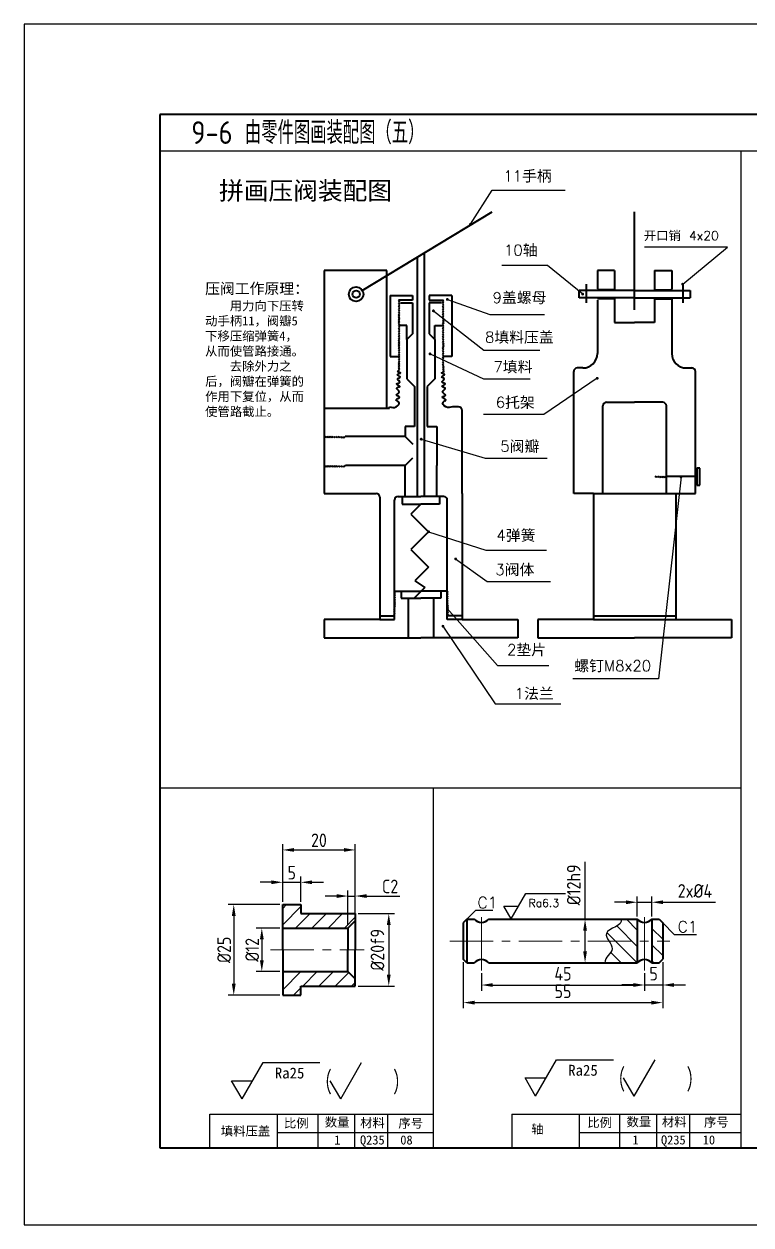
# Model space of a CAD drawing. Header units: millimetres. Extents: x 645 to 2308, y 762 to 2069.
# Drawn here: x 1513.3 to 1673.7, y 1473.9 to 1738.9 of the extents above; entities that cross this region are included whole.
import ezdxf
from ezdxf.enums import TextEntityAlignment as Align

# ---------------------------------------------------------------- set-up
doc = ezdxf.new("R2010")
doc.units = ezdxf.units.MM
doc.linetypes.add('CENTER', pattern=[50.8, 31.75, -6.35, 6.35, -6.35])
for name, color, linetype in [('尺寸标注', 250, 'Continuous'), ('文字', 7, 'Continuous'), ('细实线', 7, 'Continuous')]:
    doc.layers.add(name, color=color, linetype=linetype)
for name, color, linetype, lineweight in [('点划线', 7, 'CENTER', 15), ('点化线', 7, 'CENTER', 15), ('点画线', 7, 'CENTER', 15), ('粗实线', 7, 'Continuous', 40)]:
    doc.layers.add(name, color=color, linetype=linetype, lineweight=lineweight)
doc.styles.add('HZ', font='txt.shx', dxfattribs={"bigfont": 'gbcbig.shx'})
doc.styles.add('汉字', font='gbenor.shx', dxfattribs={"bigfont": 'gbcbig.shx'})
doc.styles.add('直径', font='txt.shx')
doc.dimstyles.new('111', dxfattribs={"dimtxt": 3, "dimasz": 2.5, "dimexe": 1.25, "dimexo": 0.625, "dimgap": 1, "dimtad": 1, "dimdsep": 46, "dimtxsty": '汉字', "dimcen": 2.5, "dimadec": 0, "dimazin": 0, "dimtfac": 1, "dimtmove": 0, "dimatfit": 3, "dimfxl": 0, "dimarcsym": 0})
doc.dimstyles.new('222', dxfattribs={"dimtxt": 3, "dimasz": 2.5, "dimexe": 1.25, "dimexo": 0.625, "dimtad": 1, "dimtoh": 1, "dimdsep": 46, "dimtxsty": '汉字', "dimcen": 2.5, "dimadec": 0, "dimazin": 0, "dimtfac": 1, "dimtmove": 0, "dimatfit": 3, "dimfxl": 0, "dimarcsym": 0})
doc.dimstyles.new('333', dxfattribs={"dimtxt": 2.5, "dimasz": 2.5, "dimexe": 1.25, "dimexo": 0.625, "dimtad": 1, "dimtoh": 1, "dimdsep": 46, "dimtxsty": 'Standard', "dimcen": 2.5, "dimadec": 0, "dimazin": 2, "dimtfac": 1, "dimtmove": 0, "dimatfit": 3, "dimfxl": 0, "dimarcsym": 0})

# ---------------------------------------------------------------- blocks, each defined once
blk = doc.blocks.new('*D150')
at = {"layer": 'Defpoints', "color": 0, "transparency": 16777216}
for p in [(1586.34, 1542.57), (1586.34, 1526.57), (1593.75, 1526.57)]:
    blk.add_point(p, dxfattribs=at)
at = {"layer": '细实线', "color": 0, "lineweight": -2, "transparency": 16777216}
for p, q in [((1586.96, 1542.57), (1595, 1542.57)), ((1593.75, 1540.07), (1593.75, 1529.07)), ((1586.96, 1526.57), (1595, 1526.57))]:
    blk.add_line(p, q, dxfattribs=at)
at = {"layer": '细实线', "color": 0, "transparency": 16777216}
for points in [[(1593.33, 1540.07), (1594.17, 1540.07), (1593.75, 1542.57)], [(1593.33, 1529.07), (1594.17, 1529.07), (1593.75, 1526.57)]]:
    blk.add_solid(points, dxfattribs=at)
at = {"layer": '细实线', "color": 0, "transparency": 16777216, "insert": (1591.25, 1534.57), "char_height": 3, "attachment_point": 5, "rotation": 90, "style": '汉字'}
blk.add_mtext('%%c20f9', dxfattribs=at)
blk = doc.blocks.new('*D151')
at = {"layer": 'Defpoints', "color": 0, "transparency": 16777216}
for p in [(1610.2, 1532.51), (1654.2, 1532.51), (1654.2, 1522.92)]:
    blk.add_point(p, dxfattribs=at)
at = {"layer": '细实线', "color": 0, "lineweight": -2, "transparency": 16777216}
for p, q in [((1610.2, 1531.88), (1610.2, 1521.67)), ((1654.2, 1531.88), (1654.2, 1521.67)), ((1612.7, 1522.92), (1651.7, 1522.92))]:
    blk.add_line(p, q, dxfattribs=at)
at = {"layer": '细实线', "color": 0, "transparency": 16777216}
for points in [[(1612.7, 1523.34), (1612.7, 1522.5), (1610.2, 1522.92)], [(1651.7, 1523.34), (1651.7, 1522.5), (1654.2, 1522.92)]]:
    blk.add_solid(points, dxfattribs=at)
at = {"layer": '细实线', "color": 0, "transparency": 16777216, "insert": (1632.2, 1525.42), "char_height": 3, "attachment_point": 5, "style": '汉字'}
blk.add_mtext('55', dxfattribs=at)
blk = doc.blocks.new('*D152')
at = {"layer": 'Defpoints', "color": 0, "transparency": 16777216}
for p in [(1614.2, 1530.03), (1650.2, 1530.03), (1650.2, 1526.8)]:
    blk.add_point(p, dxfattribs=at)
at = {"layer": '细实线', "color": 0, "lineweight": -2, "transparency": 16777216}
for p, q in [((1614.2, 1529.4), (1614.2, 1525.55)), ((1650.2, 1529.4), (1650.2, 1525.55)), ((1616.7, 1526.8), (1647.7, 1526.8))]:
    blk.add_line(p, q, dxfattribs=at)
at = {"layer": '细实线', "color": 0, "transparency": 16777216}
for points in [[(1616.7, 1527.22), (1616.7, 1526.39), (1614.2, 1526.8)], [(1647.7, 1527.22), (1647.7, 1526.39), (1650.2, 1526.8)]]:
    blk.add_solid(points, dxfattribs=at)
at = {"layer": '细实线', "color": 0, "transparency": 16777216, "insert": (1632.2, 1529.3), "char_height": 3, "attachment_point": 5, "style": '汉字'}
blk.add_mtext('45', dxfattribs=at)
blk = doc.blocks.new('*D99')
at = {"layer": 'Defpoints', "color": 0, "transparency": 16777216}
for p in [(1650.2, 1527.59), (1654.2, 1527.59), (1654.2, 1526.81)]:
    blk.add_point(p, dxfattribs=at)
at = {"layer": '细实线', "color": 0, "lineweight": -2, "transparency": 16777216}
for p, q in [((1647.7, 1526.81), (1645.2, 1526.81)), ((1650.2, 1526.97), (1650.2, 1525.56)), ((1650.2, 1526.81), (1654.2, 1526.81)), ((1654.2, 1526.97), (1654.2, 1525.56)), ((1656.7, 1526.81), (1659.2, 1526.81))]:
    blk.add_line(p, q, dxfattribs=at)
at = {"layer": '细实线', "color": 0, "transparency": 16777216}
for points in [[(1647.7, 1527.23), (1647.7, 1526.39), (1650.2, 1526.81)], [(1656.7, 1527.23), (1656.7, 1526.39), (1654.2, 1526.81)]]:
    blk.add_solid(points, dxfattribs=at)
at = {"layer": '细实线', "color": 0, "transparency": 16777216, "insert": (1652.2, 1529.31), "char_height": 3, "attachment_point": 5, "style": '汉字'}
blk.add_mtext('5', dxfattribs=at)
blk = doc.blocks.new('*D153')
at = {"layer": 'Defpoints', "color": 0, "transparency": 16777216}
for p in [(1651.8, 1545.07), (1648.6, 1541.31), (1651.8, 1541.31)]:
    blk.add_point(p, dxfattribs=at)
at = {"layer": '细实线', "color": 0, "lineweight": -2, "transparency": 16777216}
for p, q in [((1646.1, 1545.07), (1643.6, 1545.07)), ((1648.6, 1541.93), (1648.6, 1546.32)), ((1648.6, 1545.07), (1651.8, 1545.07)), ((1651.8, 1541.93), (1651.8, 1546.32)), ((1654.3, 1545.07), (1665.86, 1545.07))]:
    blk.add_line(p, q, dxfattribs=at)
at = {"layer": '细实线', "color": 0, "transparency": 16777216}
for points in [[(1646.1, 1545.48), (1646.1, 1544.65), (1648.6, 1545.07)], [(1654.3, 1545.48), (1654.3, 1544.65), (1651.8, 1545.07)]]:
    blk.add_solid(points, dxfattribs=at)
at = {"layer": '细实线', "color": 0, "transparency": 16777216, "insert": (1661.33, 1547.57), "char_height": 3, "attachment_point": 5, "style": '汉字'}
blk.add_mtext('2x%%c4', dxfattribs=at)
blk = doc.blocks.new('*D154')
at = {"layer": 'Defpoints', "color": 0, "transparency": 16777216}
for p in [(1630.92, 1541.31), (1637.07, 1541.31), (1630.92, 1531.71)]:
    blk.add_point(p, dxfattribs=at)
at = {"layer": '细实线', "color": 0, "lineweight": -2, "transparency": 16777216}
for p, q in [((1637.07, 1541.31), (1637.07, 1553.99)), ((1631.55, 1541.31), (1638.32, 1541.31)), ((1637.07, 1534.21), (1637.07, 1538.81)), ((1631.55, 1531.71), (1638.32, 1531.71))]:
    blk.add_line(p, q, dxfattribs=at)
at = {"layer": '细实线', "color": 0, "transparency": 16777216}
for points in [[(1636.65, 1538.81), (1637.48, 1538.81), (1637.07, 1541.31)], [(1636.65, 1534.21), (1637.48, 1534.21), (1637.07, 1531.71)]]:
    blk.add_solid(points, dxfattribs=at)
at = {"layer": '细实线', "color": 0, "transparency": 16777216, "insert": (1634.57, 1548.9), "char_height": 3, "attachment_point": 5, "rotation": 90, "style": '汉字'}
blk.add_mtext('%%C12h9', dxfattribs=at)
blk = doc.blocks.new('粗糙度+')
at = {"layer": '细实线'}
for p, q in [((0, 0), (5.77, 10)), ((5.77, 10), (13.35, 10)), ((13.35, 10), (21.47, 10)), ((-2.89, 5), (2.89, 5)), ((0, 0), (-2.89, 5))]:
    blk.add_line(p, q, dxfattribs=at)
blk.add_attdef('RA', text='', height=3, dxfattribs=at).set_placement((17.18, 5.63), align=Align.RIGHT)
blk = doc.blocks.new('*D179')
at = {"layer": 'Defpoints', "color": 0, "transparency": 16777216}
for p in [(1574.34, 1549.47), (1570.34, 1544.57), (1574.34, 1544.57)]:
    blk.add_point(p, dxfattribs=at)
at = {"layer": '细实线', "color": 0, "lineweight": -2, "transparency": 16777216}
for p, q in [((1570.34, 1545.19), (1570.34, 1550.72)), ((1574.34, 1545.19), (1574.34, 1550.72)), ((1567.84, 1549.47), (1565.34, 1549.47)), ((1570.34, 1549.47), (1574.34, 1549.47)), ((1576.84, 1549.47), (1579.34, 1549.47))]:
    blk.add_line(p, q, dxfattribs=at)
at = {"layer": '细实线', "color": 0, "transparency": 16777216}
for points in [[(1567.84, 1549.89), (1567.84, 1549.06), (1570.34, 1549.47)], [(1576.84, 1549.89), (1576.84, 1549.06), (1574.34, 1549.47)]]:
    blk.add_solid(points, dxfattribs=at)
at = {"layer": '细实线', "color": 0, "transparency": 16777216, "insert": (1572.34, 1551.6), "char_height": 3, "attachment_point": 5, "style": '汉字'}
blk.add_mtext('5', dxfattribs=at)
blk = doc.blocks.new('*D180')
at = {"layer": 'Defpoints', "color": 0, "transparency": 16777216}
for p in [(1586.34, 1546.44), (1586.34, 1540.97), (1584.74, 1539.37)]:
    blk.add_point(p, dxfattribs=at)
at = {"layer": '细实线', "color": 0, "lineweight": -2, "transparency": 16777216}
for p, q in [((1584.74, 1539.99), (1584.74, 1547.69)), ((1586.34, 1541.59), (1586.34, 1547.69)), ((1582.24, 1546.44), (1579.74, 1546.44)), ((1584.74, 1546.44), (1586.34, 1546.44)), ((1588.84, 1546.44), (1596.18, 1546.44))]:
    blk.add_line(p, q, dxfattribs=at)
at = {"layer": '细实线', "color": 0, "transparency": 16777216}
for points in [[(1582.24, 1546.85), (1582.24, 1546.02), (1584.74, 1546.44)], [(1588.84, 1546.85), (1588.84, 1546.02), (1586.34, 1546.44)]]:
    blk.add_solid(points, dxfattribs=at)
at = {"layer": '细实线', "color": 0, "transparency": 16777216, "insert": (1594.05, 1548.56), "char_height": 3, "attachment_point": 5, "style": '汉字'}
blk.add_mtext('C2', dxfattribs=at)
blk = doc.blocks.new('*D105')
at = {"layer": 'Defpoints', "color": 0, "transparency": 16777216}
for p in [(1586.34, 1556.61), (1570.34, 1544.57), (1586.34, 1544.57)]:
    blk.add_point(p, dxfattribs=at)
at = {"layer": '细实线', "color": 0, "lineweight": -2, "transparency": 16777216}
for p, q in [((1570.34, 1545.19), (1570.34, 1557.86)), ((1572.84, 1556.61), (1583.84, 1556.61)), ((1586.34, 1545.19), (1586.34, 1557.86))]:
    blk.add_line(p, q, dxfattribs=at)
at = {"layer": '细实线', "color": 0, "transparency": 16777216}
for points in [[(1572.84, 1557.03), (1572.84, 1556.2), (1570.34, 1556.61)], [(1583.84, 1557.03), (1583.84, 1556.2), (1586.34, 1556.61)]]:
    blk.add_solid(points, dxfattribs=at)
at = {"layer": '细实线', "color": 0, "transparency": 16777216, "insert": (1578.34, 1558.74), "char_height": 3, "attachment_point": 5, "style": '汉字'}
blk.add_mtext('20', dxfattribs=at)
blk = doc.blocks.new('1')
at = {"layer": '细实线'}
for p, q in [((0, 0), (4.62, 8)), ((4.62, 8), (10.68, 8)), ((10.68, 8), (17.18, 8)), ((-2.31, 4), (2.31, 4)), ((0, 0), (-2.31, 4))]:
    blk.add_line(p, q, dxfattribs=at)
at = {"layer": '点划线', "style": 'HZ'}
blk.add_attdef('RA', (5.52, 3.76), '', height=2.5, dxfattribs=at)
blk = doc.blocks.new('*D185')
at = {"layer": 'Defpoints', "color": 0, "transparency": 16777216}
for p in [(1570.34, 1539.37), (1565.73, 1529.77), (1570.34, 1529.77)]:
    blk.add_point(p, dxfattribs=at)
at = {"layer": '点划线', "color": 0, "lineweight": -2, "transparency": 16777216}
for p, q in [((1569.71, 1539.37), (1564.48, 1539.37)), ((1565.73, 1536.87), (1565.73, 1532.27)), ((1569.71, 1529.77), (1564.48, 1529.77))]:
    blk.add_line(p, q, dxfattribs=at)
at = {"layer": '点划线', "color": 0, "transparency": 16777216}
for points in [[(1565.31, 1536.87), (1566.15, 1536.87), (1565.73, 1539.37)], [(1565.31, 1532.27), (1566.15, 1532.27), (1565.73, 1529.77)]]:
    blk.add_solid(points, dxfattribs=at)
at = {"layer": '点划线', "color": 0, "transparency": 16777216, "insert": (1563.61, 1534.57), "char_height": 3, "attachment_point": 5, "rotation": 90, "style": '汉字'}
blk.add_mtext('%%c12', dxfattribs=at)
blk = doc.blocks.new('*D186')
at = {"layer": 'Defpoints', "color": 0, "transparency": 16777216}
for p in [(1570.34, 1544.57), (1559.54, 1524.57), (1570.34, 1524.57)]:
    blk.add_point(p, dxfattribs=at)
at = {"layer": '点划线', "color": 0, "lineweight": -2, "transparency": 16777216}
for p, q in [((1569.71, 1544.57), (1558.29, 1544.57)), ((1559.54, 1542.07), (1559.54, 1527.07)), ((1569.71, 1524.57), (1558.29, 1524.57))]:
    blk.add_line(p, q, dxfattribs=at)
at = {"layer": '点划线', "color": 0, "transparency": 16777216}
for points in [[(1559.12, 1542.07), (1559.95, 1542.07), (1559.54, 1544.57)], [(1559.12, 1527.07), (1559.95, 1527.07), (1559.54, 1524.57)]]:
    blk.add_solid(points, dxfattribs=at)
at = {"layer": '点划线', "color": 0, "transparency": 16777216, "insert": (1557.41, 1534.57), "char_height": 3, "attachment_point": 5, "rotation": 90, "style": '汉字'}
blk.add_mtext('%%c25', dxfattribs=at)

msp = doc.modelspace()

# ---------------------------------------------------------------- hatches: boundary and pattern name
at = {"layer": '细实线'}
h = msp.add_hatch(dxfattribs=at)
h.set_pattern_fill('ANSI31', color=256, scale=0.8, style=0)
h.set_pattern_definition([(45, (1528.6181, 1455.287), (-1.79605, 1.79605), [])])
h.paths.add_polyline_path([(1584.739, 1539.3664), (1586.339, 1540.9664), (1586.339, 1542.5664), (1574.339, 1542.5664), (1574.339, 1544.5664), (1570.339, 1544.5664), (1570.339, 1539.3664)])
h.paths.add_polyline_path([(1586.339, 1526.5664), (1586.339, 1528.1664), (1584.739, 1529.7664), (1570.339, 1529.7664), (1570.339, 1524.5664), (1574.339, 1524.5664), (1574.339, 1526.5664)])
h = msp.add_hatch(dxfattribs=at)
h.set_pattern_fill('ANSI31', color=256, scale=0.8, angle=90, style=0)
h.set_pattern_definition([(135, (1538.4436, 1490.9968), (-1.79605, -1.79605), [])])
edge = h.paths.add_edge_path()
edge.add_line((1648.5956, 1536.5093), (1648.5956, 1541.3093))
edge.add_line((1648.5956, 1541.3093), (1644.9953, 1541.3093))
edge.add_spline(control_points=[(1644.9953, 1541.3093), (1645.6012, 1539.9364), (1640.7498, 1539.1233), (1641.9579, 1537.1077), (1642.3329, 1536.5093)], knot_values=[0, 0, 0, 0, 5.62753696, 7.91626862, 7.91626862, 7.91626862, 7.91626862], degree=3, periodic=0)
edge.add_line((1642.3329, 1536.5093), (1648.5956, 1536.5093))
edge = h.paths.add_edge_path()
edge.add_line((1648.5956, 1536.5093), (1642.3329, 1536.5093))
edge.add_spline(control_points=[(1642.3329, 1536.5093), (1642.7004, 1535.9231), (1643.8524, 1534.1576), (1641.3188, 1532.9521), (1641.4429, 1531.7093)], knot_values=[7.91626862, 7.91626862, 7.91626862, 7.91626862, 10.15881579, 14.50168489, 14.50168489, 14.50168489, 14.50168489], degree=3, periodic=0)
edge.add_line((1641.4429, 1531.7093), (1648.5956, 1531.7093))
edge.add_line((1648.5956, 1531.7093), (1648.5956, 1536.5093))
h.paths.add_polyline_path([(1654.1956, 1536.5093), (1654.1956, 1540.5093), (1653.3956, 1541.3093), (1651.7956, 1541.3093), (1651.7956, 1536.5093)])
h.paths.add_polyline_path([(1654.1956, 1536.5093), (1651.7956, 1536.5093), (1651.7956, 1531.7093), (1653.3956, 1531.7093), (1654.1956, 1532.5093)])

# ---------------------------------------------------------------- linework, layer by layer
at = {"layer": '尺寸标注'}
for p, q in [((1654.1956, 1540.5093), (1656.7497, 1537.9552)), ((1656.7497, 1537.9552), (1661.6344, 1537.9716))]:
    msp.add_line(p, q, dxfattribs=at)
at = {"layer": '点化线', "ltscale": 0.3}
for p, q in [((1567.684, 1534.5664), (1588.3519, 1534.5664)), ((1607.236, 1536.5093), (1655.7612, 1536.5093))]:
    msp.add_line(p, q, dxfattribs=at)
at = {"layer": '点画线'}
for p, q in [((1614.1956, 1541.7444), (1614.1956, 1530.0273)), ((1650.1956, 1541.7444), (1650.1956, 1530.0273))]:
    msp.add_line(p, q, dxfattribs=at)
at = {"layer": '粗实线', "color": 7}
for p, q in [((1868.2518, 1718.8559), (1543.2518, 1718.8559)), ((1543.2518, 1718.8559), (1543.2518, 1490.8559)), ((1543.2518, 1490.8559), (1868.2518, 1490.8559))]:
    msp.add_line(p, q, dxfattribs=at)
at = {"layer": '粗实线'}
for p, q in [((1587.9116, 1680.0601), (1616.5579, 1697.3796)), ((1647.9973, 1675.798), (1647.9973, 1697.3796)), ((1601.6526, 1634.6106), (1601.6526, 1688.3679)), ((1600.0526, 1634.6106), (1600.0526, 1687.4005)), ((1579.4647, 1684.468), (1579.4647, 1654.0774)), ((1593.2965, 1684.468), (1579.4647, 1684.468)), ((1593.2965, 1654.0774), (1593.2965, 1684.468)), ((1643.5728, 1684.468), (1639.789, 1684.468)), ((1639.789, 1684.468), (1639.789, 1680.3996)), ((1643.5728, 1684.468), (1643.5728, 1680.2334)), ((1652.4218, 1684.468), (1656.2055, 1684.468)), ((1652.4218, 1684.468), (1652.4218, 1680.2334)), ((1656.2055, 1684.468), (1656.2055, 1680.3996)), ((1637.3396, 1681.4463), (1637.3396, 1677.3052)), ((1643.5728, 1680.2334), (1639.789, 1680.2334)), ((1652.4218, 1680.2334), (1656.2055, 1680.2334)), ((1656.2055, 1680.2334), (1656.2055, 1680.3996)), ((1658.6549, 1681.4463), (1658.6549, 1677.3052)), ((1594.0476, 1678.9845), (1599.0156, 1678.9845)), ((1594.0476, 1678.9845), (1594.0476, 1665.483)), ((1599.0156, 1677.9242), (1595.8734, 1677.9242)), ((1595.8748, 1677.9197), (1596.1457, 1677.6492)), ((1596.1457, 1677.6492), (1595.8857, 1677.3895)), ((1599.0156, 1678.9845), (1599.0156, 1677.9242)), ((1607.6576, 1678.9845), (1602.6895, 1678.9845)), ((1602.6895, 1678.9845), (1602.6895, 1677.9242)), ((1602.6895, 1677.9242), (1605.8317, 1677.9242)), ((1605.8303, 1677.9197), (1605.5595, 1677.6492)), ((1605.5595, 1677.6492), (1605.8195, 1677.3895)), ((1607.6576, 1678.9845), (1607.6576, 1665.483)), ((1647.9973, 1680.0323), (1635.7451, 1680.0323)), ((1635.7451, 1678.4323), (1635.7451, 1680.0323)), ((1647.9973, 1678.4323), (1635.7451, 1678.4323)), ((1643.5728, 1678.2394), (1639.789, 1678.2394)), ((1639.789, 1677.9224), (1639.789, 1666.1592)), ((1643.5728, 1678.2394), (1643.5728, 1673.0017)), ((1647.9973, 1680.0323), (1660.2495, 1680.0323)), ((1647.9973, 1678.4323), (1660.2495, 1678.4323)), ((1652.4218, 1678.2394), (1652.4218, 1673.0017)), ((1652.4218, 1678.2394), (1656.2055, 1678.2394)), ((1656.2055, 1678.2394), (1656.2055, 1677.9224)), ((1656.2055, 1677.9224), (1656.2055, 1666.1592)), ((1660.2495, 1680.0323), (1660.2495, 1678.4323)), ((1596.124, 1675.1481), (1595.864, 1674.8884)), ((1595.864, 1674.8884), (1596.1132, 1674.6395)), ((1596.1348, 1675.6567), (1595.8748, 1675.397)), ((1595.8748, 1675.397), (1596.124, 1675.1481)), ((1596.1348, 1677.1406), (1595.8855, 1676.8928)), ((1595.8855, 1676.8928), (1596.1348, 1676.6455)), ((1596.1348, 1676.6455), (1595.8855, 1676.3983)), ((1595.8855, 1676.3983), (1596.1348, 1676.1511)), ((1596.1348, 1676.1511), (1595.8855, 1675.9039)), ((1595.8855, 1675.9039), (1596.1348, 1675.6567)), ((1595.8857, 1677.3895), (1596.1348, 1677.1406)), ((1596.3405, 1677.3304), (1599.0156, 1677.3304)), ((1599.0156, 1677.3304), (1599.0156, 1670.4617)), ((1605.3646, 1677.3304), (1602.6895, 1677.3304)), ((1602.6895, 1677.3304), (1602.6895, 1670.4617)), ((1605.8195, 1677.3895), (1605.5703, 1677.1406)), ((1605.5703, 1677.1406), (1605.8197, 1676.8928)), ((1605.8197, 1676.8928), (1605.5703, 1676.6455)), ((1605.5703, 1676.6455), (1605.8197, 1676.3983)), ((1605.8197, 1676.3983), (1605.5703, 1676.1511)), ((1605.5703, 1676.1511), (1605.8197, 1675.9039)), ((1605.8197, 1675.9039), (1605.5703, 1675.6567)), ((1605.5703, 1675.6567), (1605.8303, 1675.397)), ((1605.8303, 1675.397), (1605.5811, 1675.1481)), ((1605.5811, 1675.1481), (1605.8412, 1674.8884)), ((1605.8412, 1674.8884), (1605.592, 1674.6395)), ((1596.0807, 1673.1137), (1595.8207, 1672.854)), ((1595.8207, 1672.854), (1596.0156, 1672.6594)), ((1596.0915, 1673.6223), (1595.8315, 1673.3626)), ((1595.8315, 1673.3626), (1596.0807, 1673.1137)), ((1596.1023, 1674.1309), (1595.8423, 1673.8712)), ((1595.8423, 1673.8712), (1596.0915, 1673.6223)), ((1596.1132, 1674.6395), (1595.8532, 1674.3798)), ((1595.8532, 1674.3798), (1596.1023, 1674.1309)), ((1595.8748, 1672.8141), (1596.1457, 1672.5436)), ((1596.1457, 1672.5436), (1595.8857, 1672.2839)), ((1595.8857, 1672.2839), (1596.1348, 1672.035)), ((1597.7638, 1672.2995), (1596.0156, 1672.2995)), ((1597.7638, 1669.2208), (1597.7638, 1672.2995)), ((1603.9414, 1669.2208), (1603.9414, 1672.2995)), ((1603.9414, 1672.2995), (1605.6896, 1672.2995)), ((1605.8303, 1672.8141), (1605.5595, 1672.5436)), ((1605.5595, 1672.5436), (1605.8195, 1672.2839)), ((1605.8195, 1672.2839), (1605.5703, 1672.035)), ((1605.592, 1674.6395), (1605.852, 1674.3798)), ((1605.852, 1674.3798), (1605.6028, 1674.1309)), ((1605.6028, 1674.1309), (1605.8628, 1673.8712)), ((1605.8628, 1673.8712), (1605.6136, 1673.6223)), ((1605.6136, 1673.6223), (1605.8737, 1673.3626)), ((1605.8737, 1673.3626), (1605.6245, 1673.1137)), ((1605.6245, 1673.1137), (1605.8845, 1672.854)), ((1605.8845, 1672.854), (1605.6896, 1672.6594)), ((1643.5728, 1673.0017), (1647.9973, 1673.0017)), ((1652.4218, 1673.0017), (1647.9973, 1673.0017)), ((1596.1132, 1669.5339), (1595.8532, 1669.2742)), ((1596.124, 1670.0425), (1595.864, 1669.7828)), ((1595.864, 1669.7828), (1596.1132, 1669.5339)), ((1596.1348, 1670.5511), (1595.8748, 1670.2914)), ((1595.8748, 1670.2914), (1596.124, 1670.0425)), ((1596.1348, 1672.035), (1595.8855, 1671.7871)), ((1595.8855, 1671.7871), (1596.1348, 1671.5399)), ((1596.1348, 1671.5399), (1595.8855, 1671.2927)), ((1595.8855, 1671.2927), (1596.1348, 1671.0455)), ((1596.1348, 1671.0455), (1595.8855, 1670.7983)), ((1595.8855, 1670.7983), (1596.1348, 1670.5511)), ((1599.0156, 1670.4617), (1597.7638, 1669.2208)), ((1602.6895, 1670.4617), (1603.9414, 1669.2208)), ((1605.5703, 1672.035), (1605.8197, 1671.7871)), ((1605.8197, 1671.7871), (1605.5703, 1671.5399)), ((1605.5703, 1671.5399), (1605.8197, 1671.2927)), ((1605.8197, 1671.2927), (1605.5703, 1671.0455)), ((1605.5703, 1671.0455), (1605.8197, 1670.7983)), ((1605.8197, 1670.7983), (1605.5703, 1670.5511)), ((1605.5703, 1670.5511), (1605.8303, 1670.2914)), ((1605.8303, 1670.2914), (1605.5811, 1670.0425)), ((1605.5811, 1670.0425), (1605.8412, 1669.7828)), ((1605.8412, 1669.7828), (1605.592, 1669.5339)), ((1605.592, 1669.5339), (1605.852, 1669.2742)), ((1596.0807, 1668.0081), (1595.8207, 1667.7484)), ((1595.8207, 1667.7484), (1596.0156, 1667.5538)), ((1596.0915, 1668.5167), (1595.8315, 1668.257)), ((1595.8315, 1668.257), (1596.0807, 1668.0081)), ((1596.1023, 1669.0253), (1595.8423, 1668.7656)), ((1595.8423, 1668.7656), (1596.0915, 1668.5167)), ((1595.8532, 1669.2742), (1596.1023, 1669.0253)), ((1595.8748, 1667.6587), (1596.1457, 1667.3882)), ((1596.1348, 1666.8796), (1595.8855, 1666.6318)), ((1596.1457, 1667.3882), (1595.8857, 1667.1285)), ((1595.8857, 1667.1285), (1596.1348, 1666.8796)), ((1597.7638, 1669.2208), (1597.7638, 1660.5399)), ((1603.9414, 1669.2208), (1603.9414, 1660.5399)), ((1605.8303, 1667.6587), (1605.5595, 1667.3882)), ((1605.5595, 1667.3882), (1605.8195, 1667.1285)), ((1605.8195, 1667.1285), (1605.5703, 1666.8796)), ((1605.5703, 1666.8796), (1605.8197, 1666.6318)), ((1605.852, 1669.2742), (1605.6028, 1669.0253)), ((1605.6028, 1669.0253), (1605.8628, 1668.7656)), ((1605.8628, 1668.7656), (1605.6136, 1668.5167)), ((1605.6136, 1668.5167), (1605.8737, 1668.257)), ((1605.8737, 1668.257), (1605.6245, 1668.0081)), ((1605.6245, 1668.0081), (1605.8845, 1667.7484)), ((1605.8845, 1667.7484), (1605.6896, 1667.5538)), ((1594.0476, 1665.483), (1596.0468, 1665.483)), ((1596.1132, 1664.3785), (1595.8532, 1664.1188)), ((1596.124, 1664.8871), (1595.864, 1664.6274)), ((1595.864, 1664.6274), (1596.1132, 1664.3785)), ((1596.1348, 1665.3957), (1595.8748, 1665.136)), ((1595.8748, 1665.136), (1596.124, 1664.8871)), ((1595.8855, 1666.6318), (1596.1348, 1666.3845)), ((1596.1348, 1666.3845), (1595.8855, 1666.1373)), ((1595.8855, 1666.1373), (1596.1348, 1665.8901)), ((1596.1348, 1665.8901), (1595.8855, 1665.6429)), ((1595.8855, 1665.6429), (1596.1348, 1665.3957)), ((1605.8197, 1666.6318), (1605.5703, 1666.3845)), ((1605.5703, 1666.3845), (1605.8197, 1666.1373)), ((1605.8197, 1666.1373), (1605.5703, 1665.8901)), ((1605.5703, 1665.8901), (1605.8197, 1665.6429)), ((1605.8197, 1665.6429), (1605.5703, 1665.3957)), ((1605.5703, 1665.3957), (1605.8303, 1665.136)), ((1605.8303, 1665.136), (1605.5811, 1664.8871)), ((1605.5811, 1664.8871), (1605.8412, 1664.6274)), ((1605.8412, 1664.6274), (1605.592, 1664.3785)), ((1605.592, 1664.3785), (1605.852, 1664.1188)), ((1607.6576, 1665.483), (1605.6584, 1665.483)), ((1596.0807, 1662.8527), (1595.8207, 1662.593)), ((1595.8207, 1662.593), (1596.0156, 1662.3984)), ((1596.0915, 1663.3613), (1595.8315, 1663.1016)), ((1595.8315, 1663.1016), (1596.0807, 1662.8527)), ((1596.1023, 1663.8699), (1595.8423, 1663.6102)), ((1595.8423, 1663.6102), (1596.0915, 1663.3613)), ((1595.8532, 1664.1188), (1596.1023, 1663.8699)), ((1605.852, 1664.1188), (1605.6028, 1663.8699)), ((1605.6028, 1663.8699), (1605.8628, 1663.6102)), ((1605.8628, 1663.6102), (1605.6136, 1663.3613)), ((1605.6136, 1663.3613), (1605.8737, 1663.1016)), ((1605.8737, 1663.1016), (1605.6245, 1662.8527)), ((1605.6245, 1662.8527), (1605.8845, 1662.593)), ((1605.8845, 1662.593), (1605.6896, 1662.3984)), ((1634.5604, 1635.244), (1634.5604, 1662.1592)), ((1636.589, 1662.9592), (1635.3604, 1662.9592)), ((1659.4055, 1662.9592), (1660.6341, 1662.9592)), ((1661.4341, 1635.244), (1661.4341, 1662.1592)), ((1597.7638, 1660.5399), (1599.4529, 1658.857)), ((1603.9414, 1660.5399), (1602.2523, 1658.857)), ((1599.4529, 1658.857), (1599.4529, 1650.06)), ((1602.2523, 1658.857), (1602.2523, 1650.06)), ((1579.4647, 1654.0774), (1593.2965, 1654.0774)), ((1579.4647, 1654.0774), (1579.4647, 1635.244)), ((1593.2965, 1654.0774), (1593.9058, 1654.0774)), ((1593.9058, 1654.0774), (1593.9058, 1654.3867)), ((1609.1406, 1654.3867), (1607.7994, 1654.3867)), ((1640.989, 1635.244), (1640.989, 1654.5908)), ((1641.789, 1655.3908), (1647.9973, 1655.3908)), ((1654.2055, 1655.3908), (1647.9973, 1655.3908)), ((1655.0055, 1635.244), (1655.0055, 1654.5908)), ((1609.9406, 1635.244), (1609.9406, 1653.5867)), ((1599.4529, 1650.06), (1597.3717, 1650.06)), ((1597.3717, 1650.06), (1597.3717, 1647.8565)), ((1602.2523, 1650.06), (1604.3335, 1650.06)), ((1604.3335, 1650.06), (1604.3335, 1647.8565)), ((1579.4647, 1647.9424), (1579.7726, 1647.6326)), ((1579.7726, 1647.6326), (1580.0198, 1647.882)), ((1580.0198, 1647.882), (1580.2671, 1647.6326)), ((1580.2671, 1647.6326), (1580.5143, 1647.882)), ((1580.5143, 1647.882), (1580.7615, 1647.6326)), ((1580.7615, 1647.6326), (1581.0087, 1647.882)), ((1581.0087, 1647.882), (1581.2684, 1647.622)), ((1581.2684, 1647.622), (1581.5173, 1647.8711)), ((1581.5173, 1647.8711), (1581.777, 1647.6111)), ((1581.777, 1647.6111), (1582.0259, 1647.8603)), ((1582.0259, 1647.8603), (1582.2856, 1647.6003)), ((1582.2856, 1647.6003), (1582.5345, 1647.8495)), ((1582.5345, 1647.8495), (1582.7942, 1647.5895)), ((1582.7942, 1647.5895), (1583.0431, 1647.8386)), ((1583.0431, 1647.8386), (1583.3028, 1647.5786)), ((1583.3028, 1647.5786), (1583.5517, 1647.8278)), ((1583.5517, 1647.8278), (1583.8114, 1647.5678)), ((1583.8114, 1647.5678), (1584.0997, 1647.8565)), ((1597.3717, 1647.8565), (1584.0997, 1647.8565)), ((1597.3717, 1647.8565), (1599.0575, 1646.1643)), ((1604.3335, 1647.8565), (1604.3335, 1641.4381)), ((1597.3717, 1641.4381), (1599.0575, 1643.1302)), ((1579.4647, 1641.5433), (1579.8296, 1641.1763)), ((1579.8296, 1641.1763), (1580.0768, 1641.4256)), ((1580.0768, 1641.4256), (1580.324, 1641.1763)), ((1580.324, 1641.1763), (1580.5712, 1641.4256)), ((1580.5712, 1641.4256), (1580.8184, 1641.1763)), ((1580.8184, 1641.1763), (1581.0657, 1641.4256)), ((1581.0657, 1641.4256), (1581.3254, 1641.1656)), ((1581.3254, 1641.1656), (1581.5742, 1641.4148)), ((1581.5742, 1641.4148), (1581.834, 1641.1548)), ((1581.834, 1641.1548), (1582.0828, 1641.404)), ((1582.0828, 1641.404), (1582.3425, 1641.144)), ((1582.3425, 1641.144), (1582.5914, 1641.3931)), ((1582.5914, 1641.3931), (1582.8511, 1641.1331)), ((1582.8511, 1641.1331), (1583.1, 1641.3823)), ((1583.1, 1641.3823), (1583.3597, 1641.1223)), ((1583.3597, 1641.1223), (1583.6086, 1641.3715)), ((1583.6086, 1641.3715), (1583.8683, 1641.1115)), ((1583.8683, 1641.1115), (1584.1946, 1641.4381)), ((1597.3717, 1641.4381), (1584.1946, 1641.4381)), ((1597.3717, 1634.6106), (1597.3717, 1641.4381)), ((1604.3335, 1634.6106), (1604.3335, 1641.4381)), ((1661.7061, 1640.8674), (1661.7061, 1637.1338)), ((1662.4133, 1640.8674), (1661.7061, 1640.8674)), ((1662.4133, 1637.1338), (1662.4133, 1640.8674)), ((1652.4909, 1639.0863), (1652.7381, 1638.837)), ((1652.7381, 1638.837), (1652.9853, 1639.0863)), ((1652.9853, 1639.0863), (1653.2325, 1638.837)), ((1653.2325, 1638.837), (1653.4798, 1639.0863)), ((1653.4798, 1639.0863), (1653.7395, 1638.8263)), ((1653.7395, 1638.8263), (1653.9883, 1639.0755)), ((1653.9883, 1639.0755), (1654.248, 1638.8155)), ((1654.248, 1638.8155), (1654.4969, 1639.0647)), ((1654.4969, 1639.0647), (1654.7566, 1638.8047)), ((1654.7566, 1638.8047), (1655.0055, 1639.0538)), ((1655.0055, 1639.0538), (1661.7061, 1639.0538)), ((1579.4647, 1635.244), (1590.9646, 1635.244)), ((1609.9406, 1635.244), (1609.9406, 1607.4905)), ((1638.9092, 1635.244), (1634.5604, 1635.244)), ((1638.9092, 1635.244), (1638.9092, 1607.4905)), ((1638.9092, 1635.244), (1657.0853, 1635.244)), ((1657.0853, 1635.244), (1657.0853, 1607.4905)), ((1657.0853, 1635.244), (1661.4341, 1635.244)), ((1661.7061, 1637.1338), (1662.4133, 1637.1338)), ((1591.7646, 1634.444), (1591.7646, 1607.4905)), ((1595.036, 1607.4905), (1595.036, 1633.8106)), ((1595.836, 1634.6106), (1600.8526, 1634.6106)), ((1596.7241, 1634.6106), (1596.7241, 1632.9264)), ((1596.7241, 1632.9264), (1600.8526, 1632.9264)), ((1600.8526, 1632.9264), (1598.6406, 1630.7179)), ((1605.8692, 1634.6106), (1600.8526, 1634.6106)), ((1604.981, 1632.9264), (1600.8526, 1632.9264)), ((1604.981, 1634.6106), (1604.981, 1632.9264)), ((1606.6692, 1607.4905), (1606.6692, 1633.8106)), ((1598.6406, 1630.7179), (1602.544, 1626.8189)), ((1602.544, 1626.8189), (1598.6406, 1622.92)), ((1598.6406, 1622.92), (1602.544, 1619.021)), ((1602.544, 1619.021), (1599.4825, 1615.963)), ((1601.7021, 1614.5104), (1599.3275, 1612.1634)), ((1599.4825, 1615.963), (1601.7021, 1614.5104)), ((1595.036, 1613.7185), (1594.8953, 1613.5791)), ((1594.8953, 1613.5791), (1595.1661, 1613.3085)), ((1595.1553, 1611.316), (1594.8953, 1611.0563)), ((1595.1553, 1612.7999), (1594.9059, 1612.5521)), ((1594.9059, 1612.5521), (1595.1553, 1612.3049)), ((1595.1553, 1612.3049), (1594.9059, 1612.0577)), ((1594.9059, 1612.0577), (1595.1553, 1611.8105)), ((1595.1553, 1611.8105), (1594.9059, 1611.5632)), ((1594.9059, 1611.5632), (1595.1553, 1611.316)), ((1595.1661, 1613.3085), (1594.9061, 1613.0488)), ((1594.9061, 1613.0488), (1595.1553, 1612.7999)), ((1595.036, 1613.7185), (1600.8526, 1613.7185)), ((1596.4606, 1613.7185), (1596.4606, 1612.1634)), ((1596.4606, 1612.1634), (1600.8526, 1612.1634)), ((1598.0578, 1612.1634), (1598.0578, 1603.418)), ((1606.6692, 1613.7185), (1600.8526, 1613.7185)), ((1605.2446, 1612.1634), (1600.8526, 1612.1634)), ((1603.6474, 1612.1634), (1603.6474, 1603.418)), ((1605.2446, 1613.7185), (1605.2446, 1612.1634)), ((1606.8099, 1613.5791), (1606.539, 1613.3085)), ((1606.539, 1613.3085), (1606.799, 1613.0488)), ((1606.799, 1613.0488), (1606.5499, 1612.7999)), ((1606.5499, 1612.7999), (1606.7992, 1612.5521)), ((1606.7992, 1612.5521), (1606.5499, 1612.3049)), ((1606.5499, 1612.3049), (1606.7992, 1612.0577)), ((1606.7992, 1612.0577), (1606.5499, 1611.8105)), ((1606.5499, 1611.8105), (1606.7992, 1611.5632)), ((1606.7992, 1611.5632), (1606.5499, 1611.316)), ((1606.5499, 1611.316), (1606.8099, 1611.0563)), ((1606.6692, 1613.7185), (1606.8099, 1613.5791)), ((1595.1011, 1608.7731), (1594.8411, 1608.5134)), ((1595.112, 1609.2817), (1594.852, 1609.022)), ((1594.852, 1609.022), (1595.1011, 1608.7731)), ((1595.1228, 1609.7903), (1594.8628, 1609.5305)), ((1594.8628, 1609.5305), (1595.112, 1609.2817)), ((1595.1336, 1610.2988), (1594.8736, 1610.0391)), ((1594.8736, 1610.0391), (1595.1228, 1609.7903)), ((1595.1445, 1610.8074), (1594.8845, 1610.5477)), ((1594.8845, 1610.5477), (1595.1336, 1610.2988)), ((1594.8953, 1611.0563), (1595.1445, 1610.8074)), ((1606.8099, 1611.0563), (1606.5607, 1610.8074)), ((1606.5607, 1610.8074), (1606.8207, 1610.5477)), ((1606.8207, 1610.5477), (1606.5715, 1610.2988)), ((1606.5715, 1610.2988), (1606.8315, 1610.0391)), ((1606.8315, 1610.0391), (1606.5824, 1609.7903)), ((1606.8424, 1609.5305), (1606.5932, 1609.2817)), ((1606.5932, 1609.2817), (1606.8532, 1609.022)), ((1606.8532, 1609.022), (1606.604, 1608.7731)), ((1606.604, 1608.7731), (1606.864, 1608.5134)), ((1591.7646, 1607.4905), (1579.4647, 1607.4905)), ((1579.4647, 1607.4905), (1579.4647, 1603.418)), ((1591.7646, 1608.2508), (1595.036, 1608.2508)), ((1591.7646, 1607.4905), (1595.036, 1607.4905)), ((1594.8411, 1608.5134), (1595.036, 1608.3187)), ((1606.864, 1608.5134), (1606.6692, 1608.3187)), ((1609.9406, 1608.2508), (1606.6692, 1608.2508)), ((1609.9406, 1607.4905), (1606.6692, 1607.4905)), ((1609.9406, 1607.4905), (1622.2404, 1607.4905)), ((1622.2404, 1607.4905), (1622.2404, 1603.418)), ((1638.9092, 1607.4905), (1626.6094, 1607.4905)), ((1626.6094, 1607.4905), (1626.6094, 1603.418)), ((1638.9092, 1608.2508), (1657.0853, 1608.2508)), ((1638.9092, 1607.4905), (1657.0853, 1607.4905)), ((1657.0853, 1607.4905), (1669.3851, 1607.4905)), ((1669.3851, 1607.4905), (1669.3851, 1603.418)), ((1579.4647, 1603.418), (1600.8526, 1603.418)), ((1622.2404, 1603.418), (1600.8526, 1603.418)), ((1626.6094, 1603.418), (1647.9973, 1603.418)), ((1669.3851, 1603.418), (1647.9973, 1603.418)), ((1570.339, 1534.5664), (1570.339, 1544.5664)), ((1570.339, 1544.5664), (1574.339, 1544.5664)), ((1574.339, 1544.5664), (1574.339, 1542.5664)), ((1574.339, 1542.5664), (1586.339, 1542.5664)), ((1586.339, 1542.5664), (1586.339, 1534.5664)), ((1584.739, 1539.3664), (1586.339, 1540.9664)), ((1610.9956, 1541.3093), (1610.1956, 1540.5093)), ((1610.1956, 1540.5093), (1610.1956, 1532.5093)), ((1610.9956, 1541.3093), (1610.9956, 1531.7093)), ((1648.5956, 1541.3093), (1648.5956, 1531.7093)), ((1651.7956, 1541.3093), (1651.7956, 1531.7093)), ((1653.3956, 1541.3093), (1654.1956, 1540.5093)), ((1654.1956, 1540.5093), (1654.1956, 1532.5093)), ((1570.339, 1539.3664), (1584.739, 1539.3664)), ((1584.739, 1539.3664), (1584.739, 1534.5664)), ((1570.339, 1534.5664), (1570.339, 1524.5664)), ((1584.739, 1529.7664), (1584.739, 1534.5664)), ((1586.339, 1526.5664), (1586.339, 1534.5664)), ((1610.9956, 1531.7093), (1610.1956, 1532.5093)), ((1653.3956, 1531.7093), (1654.1956, 1532.5093)), ((1570.339, 1529.7664), (1584.739, 1529.7664)), ((1584.739, 1529.7664), (1586.339, 1528.1664)), ((1574.339, 1524.5664), (1574.339, 1526.5664)), ((1574.339, 1526.5664), (1586.339, 1526.5664)), ((1570.339, 1524.5664), (1574.339, 1524.5664))]:
    msp.add_line(p, q, dxfattribs=at)
at = {"layer": '粗实线', "ltscale": 0.5}
for p, q in [((1610.9956, 1541.3093), (1612.5956, 1541.3093)), ((1615.7956, 1541.3093), (1648.5956, 1541.3093)), ((1651.7956, 1541.3093), (1653.3956, 1541.3093)), ((1610.9956, 1531.7093), (1612.5956, 1531.7093)), ((1615.7956, 1531.7093), (1648.5956, 1531.7093)), ((1651.7956, 1531.7093), (1653.3956, 1531.7093))]:
    msp.add_line(p, q, dxfattribs=at)
at = {"layer": '粗实线'}
for radius in [1.6, 0.8]:
    msp.add_circle((1586.5424, 1679.2323), radius, dxfattribs=at)
for centre, radius, start, end in [((1636.589, 1666.1592), 3.2, 270, 0), ((1659.4055, 1666.1592), 3.2, 180, 270), ((1635.3604, 1662.1592), 0.8, 90, 180), ((1660.6341, 1662.1592), 0.8, 0, 90), ((1609.1406, 1653.5867), 0.8, 0, 90), ((1641.789, 1654.5908), 0.8, 90, 180), ((1654.2055, 1654.5908), 0.8, 0, 90), ((1590.9646, 1634.444), 0.8, 0, 90), ((1595.836, 1633.8106), 0.8, 90, 180), ((1605.8692, 1633.8106), 0.8, 0, 90), ((1614.1956, 1542.8073), 2.1918, 223.114222, 316.885778), ((1650.1956, 1542.8073), 2.1918, 223.114222, 316.885778), ((1614.1956, 1530.2114), 2.1918, 43.114222, 136.885778), ((1650.1956, 1530.2114), 2.1918, 43.114222, 136.885778)]:
    msp.add_arc(centre, radius, start, end, dxfattribs=at)
for points in [[(1593.9058, 1654.3867), (1595.3922, 1654.3867), (1595.9867, 1655.4414), (1595.3773, 1655.9016), (1596.1056, 1656.54), (1595.4516, 1656.9408), (1596.0759, 1657.6534), (1595.4962, 1658.5145), (1596.1651, 1658.8708), (1595.4814, 1659.4795), (1596.1948, 1659.8209), (1595.7192, 1660.557), (1596.2691, 1660.9876), (1595.6597, 1661.4923), (1596.3434, 1661.8932), (1595.7786, 1662.1307), (1596.0156, 1662.3984)], [(1607.7994, 1654.3867), (1606.313, 1654.3867), (1605.7185, 1655.4414), (1606.3278, 1655.9016), (1605.5996, 1656.54), (1606.2535, 1656.9408), (1605.6293, 1657.6534), (1606.2089, 1658.5145), (1605.5401, 1658.8708), (1606.2238, 1659.4795), (1605.5104, 1659.8209), (1605.986, 1660.557), (1605.4361, 1660.9876), (1606.0455, 1661.4923), (1605.3618, 1661.8932), (1605.9266, 1662.1307), (1605.6896, 1662.3984)]]:
    msp.add_spline(points, degree=3, dxfattribs=at)
at = {"layer": '细实线', "color": 7}
for p, q in [((1885.2518, 1738.8559), (1513.2518, 1738.8559)), ((1513.2518, 1738.8559), (1513.2518, 1473.8559)), ((1543.2518, 1710.8559), (1868.2518, 1710.8559)), ((1513.2518, 1473.8559), (1885.2518, 1473.8559))]:
    msp.add_line(p, q, dxfattribs=at)
at = {"layer": '细实线'}
for p, q in [((1671.422, 1710.8559), (1671.422, 1490.8559)), ((1616.5579, 1702.1994), (1632.7007, 1702.1994)), ((1668.4709, 1689.6008), (1650.189, 1689.6008)), ((1628.7939, 1685.5518), (1618.6817, 1685.5518)), ((1616.0594, 1674.7393), (1628.1385, 1674.7393)), ((1614.7464, 1666.8706), (1627.0881, 1666.8706)), ((1614.6409, 1660.5853), (1624.942, 1660.5853)), ((1628.0017, 1652.6994), (1614.6316, 1652.6994)), ((1615.0264, 1643.0826), (1628.7163, 1643.0826)), ((1615.1394, 1622.7529), (1628.5577, 1622.7529)), ((1615.4962, 1615.8314), (1629.4052, 1615.8314)), ((1617.7173, 1597.2733), (1629.0898, 1597.2733)), ((1653.294, 1594.3545), (1634.3676, 1594.3545)), ((1617.2098, 1588.814), (1631.733, 1588.814)), ((1671.422, 1570.2611), (1543.2518, 1570.2611)), ((1603.6041, 1490.8559), (1603.6041, 1570.2611)), ((1610.9956, 1541.3093), (1612.9913, 1543.3051)), ((1612.9913, 1543.3051), (1616.7403, 1543.3051)), ((1583.1437, 1501.6778), (1587.7625, 1509.6778)), ((1647.8879, 1502.2907), (1652.5067, 1510.2907)), ((1583.1437, 1501.6778), (1580.8343, 1505.6778)), ((1647.8879, 1502.2907), (1645.5785, 1506.2907)), ((1554.289, 1490.8559), (1554.289, 1498.2907)), ((1554.289, 1498.2907), (1603.6041, 1498.2907)), ((1569.1511, 1498.2907), (1569.1511, 1490.8559)), ((1578.0683, 1498.2907), (1578.0683, 1490.8559)), ((1586.1749, 1498.2907), (1586.1749, 1490.8559)), ((1593.4709, 1498.2907), (1593.4709, 1490.8559)), ((1620.914, 1498.2907), (1671.422, 1498.2907)), ((1620.914, 1498.2907), (1620.914, 1490.8559)), ((1635.7761, 1498.2907), (1635.7761, 1490.8559)), ((1644.6934, 1498.2907), (1644.6934, 1490.8559)), ((1652.8, 1498.2907), (1652.8, 1490.8559)), ((1660.0959, 1498.2907), (1660.0959, 1490.8559)), ((1569.1511, 1494.242), (1603.6041, 1494.242)), ((1635.7761, 1494.242), (1671.422, 1494.242))]:
    msp.add_line(p, q, dxfattribs=at)
msp.add_open_spline([(1644.9953, 1541.3093), (1645.6012, 1539.9364), (1639.3755, 1538.8929), (1644.733, 1534.5766), (1641.3188, 1532.9521), (1641.4429, 1531.7093)], degree=3, knots=[0, 0, 0, 0, 5.62753696, 10.15881579, 14.50168489, 14.50168489, 14.50168489, 14.50168489], dxfattribs=at)

# ---------------------------------------------------------------- block references
at = {"layer": '点划线', "xscale": 0.7, "yscale": 0.7, "zscale": 0.7}
msp.add_blockref('1', (1620.7366, 1541.3844), dxfattribs=at).add_auto_attribs({'RA': 'Ra6.3'})
at = {"layer": '粗实线', "xscale": 0.7999999999999545, "yscale": 0.7999999999999545, "zscale": 0.7999999999999545}
for p in [(1561.3886, 1501.6778), (1626.1329, 1502.2907)]:
    msp.add_blockref('粗糙度+', p, dxfattribs=at).add_auto_attribs({'RA': 'Ra25'})

# ---------------------------------------------------------------- texts
at = {"layer": '文字', "color": 7, "insert": (1544.7518, 1714.8559), "char_height": 5, "width": 313.5, "attachment_point": 4, "style": '汉字'}
msp.add_mtext('  9-6 由零件图画装配图（五）', dxfattribs=at)
at = {"layer": '粗实线', "char_height": 2, "attachment_point": 1, "style": '直径'}
for s, insert, width in [('{\\fSimSun|b0|i0|c134|p2;比例}', (1570.6116, 1497.3471), 6.243103), ('{\\fSimSun|b0|i0|c134|p2;数量}', (1579.6365, 1497.5488), 6.243103), ('{\\fSimSun|b0|i0|c134|p2;材料}', (1587.4401, 1497.4232), 6.243103), ('{\\fSimSun|b0|i0|c134|p2;序号}', (1595.868, 1497.3149), 6.243103), ('{\\fSimSun|b0|i0|c134|p2;比例}', (1637.5612, 1497.4627), 6.243103), ('{\\fSimSun|b0|i0|c134|p2;数量}', (1646.2181, 1497.6024), 6.243103), ('{\\fSimSun|b0|i0|c134|p2;材料}', (1654.0121, 1497.6024), 6.243103), ('{\\fSimSun|b0|i0|c134|p2;序号}', (1663.3131, 1497.5428), 6.243103), ('{\\fSimSun|b0|i0|c134|p2;填料压盖}', (1556.689, 1495.5852), 12.302584), ('{\\fSimSun|b0|i0|c134|p2;轴}', (1625.1857, 1496.0328), 6.243103), ('{\\fSimSun|b0|i0|c134|p2;1}', (1581.7259, 1493.6143), 6.243103), ('{\\fSimSun|b0|i0|c134|p2;Q235}', (1587.401, 1493.6143), 6.243103), ('{\\fSimSun|b0|i0|c134|p2;08}', (1596.2972, 1493.6143), 6.243103), ('{\\fSimSun|b0|i0|c134|p2; 1}', (1646.1545, 1493.6255), 6.243103), ('{\\fSimSun|b0|i0|c134|p2;Q235}', (1653.8245, 1493.6255), 6.243103), ('{\\fSimSun|b0|i0|c134|p2;10}', (1663.0404, 1493.6255), 6.243103)]:
    msp.add_mtext(s, dxfattribs=dict(at, insert=insert, width=width))
at = {"layer": '细实线', "attachment_point": 1, "style": '直径'}
for s, insert, char_height, width in [(' 11{\\fSimSun|b0|i0|c134|p2;手柄}', (1616.9049, 1706.5267), 2.4, 17.183332), ('{\\fSimSun|b0|i0|c134|p2;拼画压阀装配图}', (1556.283, 1704.0758), 4, 41.654809), ('10{\\fSimSun|b0|i0|c134|p2;轴}', (1619.2047, 1690.1627), 2.4, 17.183332), ('{\\fSimSun|b0|i0|c134|p2;压阀工作原理：}\\P{\\fSimSun|b0|i0|c134|p2;\\H0.83333x;    用力向下压转动手柄\\Ftxt|c134;11\\fSimSun|b0|i0|c134|p2;，阀瓣\\Ftxt|c134;5\\fSimSun|b0|i0|c134|p2;下移压缩弹簧\\Ftxt|c134;4\\fSimSun|b0|i0|c134|p2;，从而使管路接通。\\Ftxt|c134;\\P\\fSimSun|b0|i0|c134|p2;    去除外力之后，阀瓣在弹簧的作用下复位，从而使管路截止。}', (1553.2157, 1681.6851), 2.4, 21.892919), ('9{\\fSimSun|b0|i0|c134|p2;盖螺母}', (1616.6624, 1679.6911), 2.4, 17.183332), ('8{\\fSimSun|b0|i0|c134|p2;填料压盖}', (1614.9909, 1670.9558), 2.4, 18.272935), (' 7{\\fSimSun|b0|i0|c134|p2;填料}', (1614.7211, 1664.4001), 2.4, 17.183332), (' 6{\\fSimSun|b0|i0|c134|p2;托架}', (1615.2218, 1656.564), 2.4, 17.183332), (' 5{\\fSimSun|b0|i0|c134|p2;阀瓣}', (1616.2233, 1646.8938), 2.4, 17.183332), (' 4{\\fSimSun|b0|i0|c134|p2;弹簧}', (1615.3884, 1627.2399), 2.4, 17.183332), ('3{\\fSimSun|b0|i0|c134|p2;阀体}', (1617.2739, 1619.6673), 2.4, 17.183332), (' 2{\\fSimSun|b0|i0|c134|p2;垫片}', (1617.7173, 1601.9888), 2.4, 18.369302), ('{\\fSimSun|b0|i0|c134|p2;螺钉}M8x20', (1634.6994, 1598.4495), 2.4, 18.369302), (' 1{\\fSimSun|b0|i0|c134|p2;法兰}', (1619.4078, 1592.3231), 2.4, 17.183332), ('C1', (1613.3232, 1546.2321), 2.5, 1.059525), ('C1', (1657.5029, 1540.9233), 2.5, 1.059525), ('{\\Fgbenor,gbcbig|c134;（     ）}', (1577.5671, 1507.7369), 5, 29.110751), ('{\\Fgbenor,gbcbig|c134;（     ）}', (1642.3113, 1508.3498), 5, 29.110751)]:
    msp.add_mtext(s, dxfattribs=dict(at, insert=insert, char_height=char_height, width=width))
at = {"layer": '细实线', "insert": (1650.03, 1693.1736), "char_height": 2, "attachment_point": 1, "style": '直径'}
msp.add_mtext('{\\fSimSun|b0|i0|c134|p2;开口销} 4x20', dxfattribs=at)

# ---------------------------------------------------------------- dimensions: what is measured, and where the dimension line sits
at = {"layer": '点划线'}
for base, p1, p2, text, picture, middle in [((1559.538, 1524.5664), (1570.339, 1544.5664), (1570.339, 1524.5664), '%%c25', '*D186', (1557.413, 1534.5664)), ((1565.7313, 1529.7664), (1570.339, 1539.3664), (1570.339, 1529.7664), '%%c12', '*D185', (1563.6063, 1534.5664))]:
    dim = msp.add_linear_dim(base=base, p1=p1, p2=p2, angle=90, text=text, dimstyle='222', dxfattribs=at)
    dim.commit()
    dim.dimension.update_dxf_attribs({"geometry": picture, "text_midpoint": middle})
at = {"layer": '细实线'}
for base, p1, p2, text, dimstyle, picture, middle in [((1586.339, 1556.6125), (1570.339, 1544.5664), (1586.339, 1544.5664), '20', '222', '*D105', (1578.339, 1558.7375)), ((1574.339, 1549.472), (1570.339, 1544.5664), (1574.339, 1544.5664), '5', '222', '*D179', (1572.339, 1551.597)), ((1651.7956, 1545.067), (1648.5956, 1541.3093), (1651.7956, 1541.3093), '2x%%c4', '111', '*D153', (1661.3273, 1547.567)), ((1654.1956, 1522.9192), (1610.1956, 1532.5093), (1654.1956, 1532.5093), '55', '111', '*D151', (1632.1956, 1525.4192)), ((1650.1956, 1526.8034), (1614.1956, 1530.0273), (1650.1956, 1530.0273), '45', '111', '*D152', (1632.1956, 1529.3034)), ((1654.1956, 1526.8103), (1650.1956, 1527.5946), (1654.1956, 1527.5946), '5', '111', '*D99', (1652.1956, 1529.3103))]:
    dim = msp.add_linear_dim(base=base, p1=p1, p2=p2, text=text, dimstyle=dimstyle, dxfattribs=at)
    dim.commit()
    dim.dimension.update_dxf_attribs({"geometry": picture, "text_midpoint": middle})
for base, p1, p2, text, picture, middle in [((1637.0675, 1541.3093), (1630.9211, 1531.7093), (1630.9211, 1541.3093), '%%C12h9', '*D154', (1634.5675, 1548.8988)), ((1593.7516, 1526.5664), (1586.339, 1542.5664), (1586.339, 1526.5664), '%%c20f9', '*D150', (1591.2516, 1534.5664))]:
    dim = msp.add_linear_dim(base=base, p1=p1, p2=p2, angle=90, text=text, dimstyle='111', dxfattribs=at)
    dim.commit()
    dim.dimension.update_dxf_attribs({"geometry": picture, "text_midpoint": middle})
dim = msp.add_linear_dim(base=(1586.339, 1546.4374), p1=(1584.739, 1539.3664), p2=(1586.339, 1540.9664), text='C2', dimstyle='222', dxfattribs=at)
dim.commit()
dim.dimension.update_dxf_attribs({"geometry": '*D180', "text_midpoint": (1594.0473, 1546.4374), "dimtype": 160})

# ---------------------------------------------------------------- leaders
for points in [[(1611.7622, 1694.6659), (1616.5579, 1702.1994)], [(1658.6096, 1681.4386), (1668.4709, 1689.6008)], [(1636.5457, 1679.2628), (1628.7939, 1685.5518)], [(1606.6751, 1678.0935), (1616.0594, 1674.7393)], [(1603.6038, 1675.5637), (1614.7464, 1666.8706)], [(1602.8501, 1666.0726), (1614.6409, 1660.5853)], [(1639.7591, 1660.69), (1628.0017, 1652.6994)], [(1600.9028, 1647.2516), (1615.0264, 1643.0826)], [(1658.249, 1638.9108), (1653.294, 1594.3545)], [(1602.544, 1626.8189), (1615.1394, 1622.7529)], [(1608.5027, 1620.8268), (1615.4962, 1615.8314)], [(1606.6692, 1609.8769), (1617.7173, 1597.2733)], [(1605.7016, 1605.9725), (1617.2098, 1588.814)]]:
    msp.add_leader(points, dimstyle='333', override={"dimgap": 0.625, "dimtad": 0, "dimldrblk": 'DotSmall'}, dxfattribs=at)

doc.saveas('drawing.dxf')
